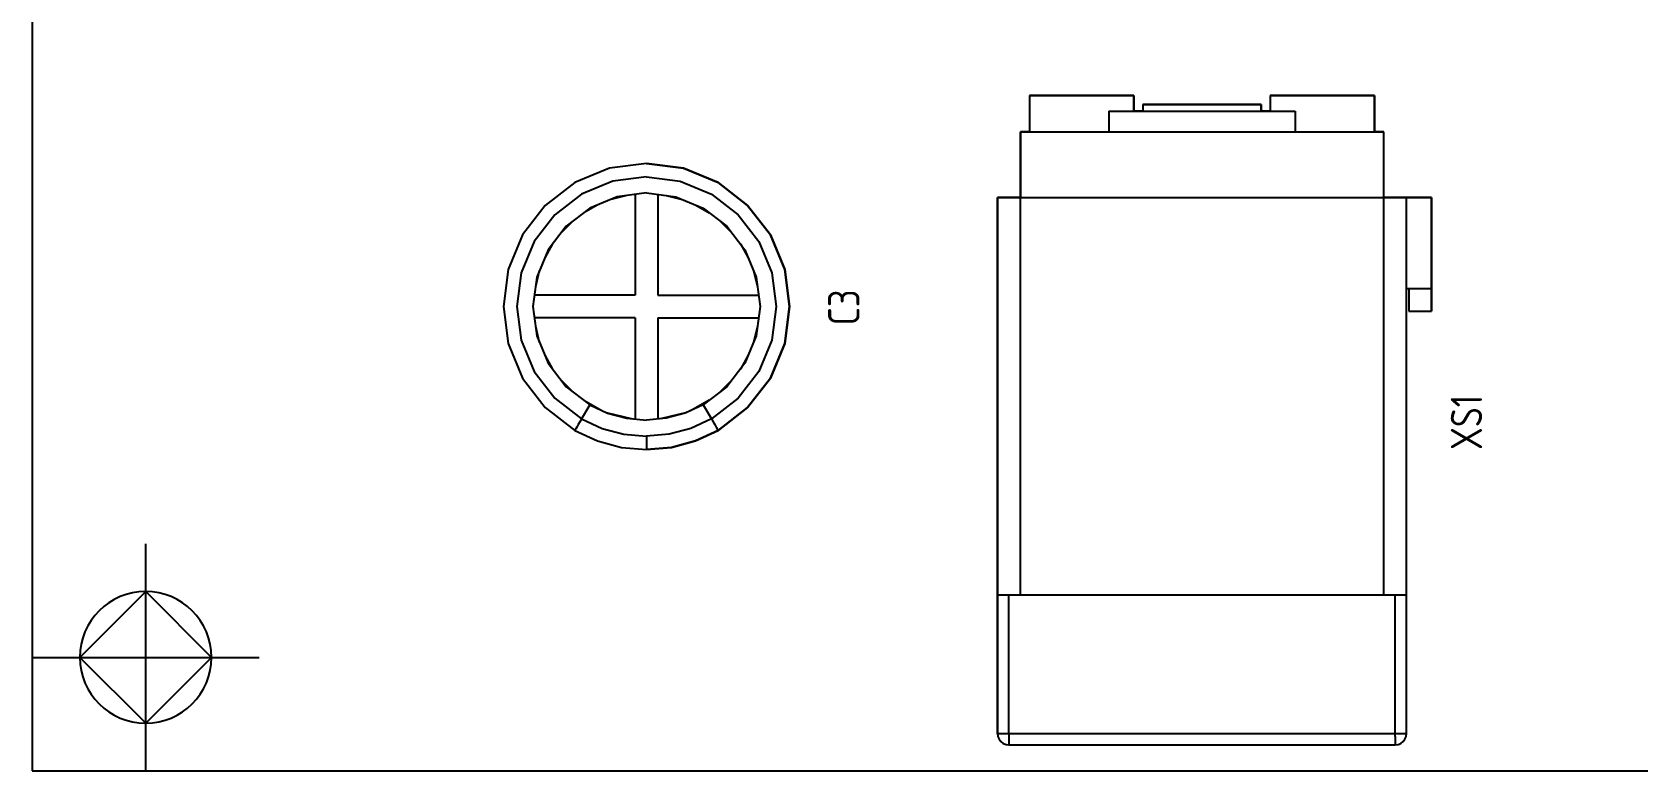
# Model space of a CAD drawing. Header units: inches. Extents: x 0 to 841, y -594 to 0.
# Drawn here: x 320.6 to 391.3, y -404.9 to -372.3 of the extents above; entities that cross this region are included whole.
import ezdxf

# ---------------------------------------------------------------- set-up
doc = ezdxf.new("R2010")
doc.units = ezdxf.units.IN
doc.header["$MEASUREMENT"] = 0
doc.styles.add('GOST type A0', font='', dxfattribs={"height": 2.116667})
doc.styles.get('GOST type A0').set_extended_font_data('GOST type A')

msp = doc.modelspace()

# ---------------------------------------------------------------- linework, layer by layer
at = {"color": 18, "true_color": 0x000000}
for p, q in [((320.646, -164.854), (320.646, -404.854)), ((369.156, -375.108), (364.556, -375.108)), ((364.556, -375.108), (364.556, -376.708)), ((364.556, -375.108), (369.156, -375.108)), ((364.556, -375.108), (364.556, -376.708)), ((369.156, -375.808), (369.156, -375.108)), ((369.156, -375.108), (369.156, -375.808)), ((379.756, -375.108), (375.156, -375.108)), ((375.156, -375.108), (375.156, -375.808)), ((375.156, -375.108), (379.756, -375.108)), ((375.156, -375.108), (375.156, -375.808)), ((379.756, -376.708), (379.756, -375.108)), ((379.756, -375.108), (379.756, -376.708)), ((368.056, -375.808), (368.056, -376.708)), ((368.056, -375.808), (368.196, -375.808)), ((368.196, -375.808), (368.606, -375.808)), ((368.606, -375.808), (369.256, -375.808)), ((369.556, -375.808), (369.156, -375.808)), ((369.256, -375.808), (370.106, -375.808)), ((374.756, -375.508), (369.556, -375.508)), ((369.556, -375.508), (369.556, -375.808)), ((369.556, -375.508), (369.556, -375.808)), ((369.556, -375.508), (369.644, -375.508)), ((369.644, -375.508), (369.904, -375.508)), ((369.904, -375.508), (370.318, -375.508)), ((370.106, -375.808), (371.094, -375.808)), ((370.318, -375.508), (370.856, -375.508)), ((370.856, -375.508), (371.482, -375.508)), ((371.094, -375.808), (372.156, -375.808)), ((371.482, -375.508), (372.156, -375.508)), ((372.156, -375.508), (372.828, -375.508)), ((372.156, -375.808), (373.218, -375.808)), ((372.828, -375.508), (373.456, -375.508)), ((373.218, -375.808), (374.206, -375.808)), ((373.456, -375.508), (373.994, -375.508)), ((373.994, -375.508), (374.408, -375.508)), ((374.206, -375.808), (375.056, -375.808)), ((374.408, -375.508), (374.668, -375.508)), ((374.668, -375.508), (374.756, -375.508)), ((374.756, -375.808), (374.756, -375.508)), ((374.756, -375.508), (374.756, -375.808)), ((375.156, -375.808), (374.756, -375.808)), ((375.056, -375.808), (375.706, -375.808)), ((375.706, -375.808), (376.116, -375.808)), ((376.116, -375.808), (376.256, -375.808)), ((376.256, -375.808), (376.256, -376.708)), ((364.556, -376.708), (364.156, -376.708)), ((364.156, -376.708), (364.156, -379.608)), ((364.156, -379.608), (364.156, -376.708)), ((364.156, -376.708), (364.224, -376.708)), ((364.224, -376.708), (364.428, -376.708)), ((364.428, -376.708), (364.764, -376.708)), ((364.764, -376.708), (365.228, -376.708)), ((364.764, -376.708), (368.056, -376.708)), ((365.228, -376.708), (365.81, -376.708)), ((365.81, -376.708), (366.5, -376.708)), ((366.5, -376.708), (367.286, -376.708)), ((367.286, -376.708), (368.156, -376.708)), ((368.156, -376.708), (369.094, -376.708)), ((369.094, -376.708), (370.086, -376.708)), ((370.086, -376.708), (371.112, -376.708)), ((371.112, -376.708), (372.156, -376.708)), ((372.156, -376.708), (373.2, -376.708)), ((373.2, -376.708), (374.226, -376.708)), ((374.226, -376.708), (375.218, -376.708)), ((375.218, -376.708), (376.156, -376.708)), ((376.156, -376.708), (377.026, -376.708)), ((376.256, -376.708), (379.546, -376.708)), ((377.026, -376.708), (377.812, -376.708)), ((377.812, -376.708), (378.502, -376.708)), ((378.502, -376.708), (379.084, -376.708)), ((379.084, -376.708), (379.546, -376.708)), ((379.546, -376.708), (379.884, -376.708)), ((380.156, -376.708), (379.756, -376.708)), ((379.884, -376.708), (380.088, -376.708)), ((380.088, -376.708), (380.156, -376.708)), ((380.156, -379.608), (380.156, -376.708)), ((380.156, -379.608), (380.156, -376.708)), ((347.696, -378.104), (346.066, -378.318)), ((347.696, -378.104), (346.066, -378.318)), ((349.326, -378.318), (347.696, -378.104)), ((347.696, -378.104), (349.326, -378.318)), ((344.546, -378.948), (343.242, -379.95)), ((344.546, -378.948), (343.242, -379.95)), ((346.066, -378.318), (344.546, -378.948)), ((346.066, -378.318), (344.546, -378.948)), ((346.218, -378.886), (344.84, -379.456)), ((347.696, -378.69), (346.218, -378.886)), ((347.696, -378.69), (349.174, -378.886)), ((349.174, -378.886), (350.552, -379.456)), ((350.846, -378.948), (349.326, -378.318)), ((349.326, -378.318), (350.846, -378.948)), ((352.15, -379.95), (350.846, -378.948)), ((350.846, -378.948), (352.15, -379.95)), ((344.84, -379.456), (343.656, -380.364)), ((346.402, -379.574), (345.196, -380.074)), ((346.826, -379.518), (346.132, -379.686)), ((347.696, -379.404), (346.402, -379.574)), ((347.196, -379.47), (347.196, -383.904)), ((347.696, -379.404), (348.99, -379.574)), ((348.196, -379.47), (348.196, -383.904)), ((348.566, -379.518), (349.26, -379.686)), ((348.99, -379.574), (350.196, -380.074)), ((350.552, -379.456), (351.736, -380.364)), ((363.156, -379.608), (363.156, -397.108)), ((364.156, -379.608), (363.156, -379.608)), ((363.156, -397.108), (363.156, -379.608)), ((363.156, -379.608), (364.156, -379.608)), ((364.156, -379.608), (364.224, -379.608)), ((364.156, -397.108), (364.156, -379.608)), ((364.156, -379.608), (364.224, -379.608)), ((364.224, -379.608), (364.428, -379.608)), ((364.224, -379.608), (364.428, -379.608)), ((364.428, -379.608), (364.764, -379.608)), ((364.428, -379.608), (364.764, -379.608)), ((364.764, -379.608), (365.228, -379.608)), ((364.764, -379.608), (365.228, -379.608)), ((365.228, -379.608), (365.81, -379.608)), ((365.228, -379.608), (365.81, -379.608)), ((365.81, -379.608), (366.5, -379.608)), ((365.81, -379.608), (366.5, -379.608)), ((366.5, -379.608), (367.286, -379.608)), ((366.5, -379.608), (367.286, -379.608)), ((367.286, -379.608), (368.156, -379.608)), ((367.286, -379.608), (368.156, -379.608)), ((368.156, -379.608), (369.094, -379.608)), ((368.156, -379.608), (369.094, -379.608)), ((369.094, -379.608), (370.086, -379.608)), ((369.094, -379.608), (370.086, -379.608)), ((370.086, -379.608), (374.226, -379.608)), ((370.086, -379.608), (371.112, -379.608)), ((370.086, -379.608), (371.112, -379.608)), ((371.112, -379.608), (372.156, -379.608)), ((371.112, -379.608), (372.156, -379.608)), ((372.156, -379.608), (373.2, -379.608)), ((372.156, -379.608), (373.2, -379.608)), ((373.2, -379.608), (374.226, -379.608)), ((373.2, -379.608), (374.226, -379.608)), ((374.226, -379.608), (375.218, -379.608)), ((374.226, -379.608), (375.218, -379.608)), ((375.218, -379.608), (376.156, -379.608)), ((375.218, -379.608), (376.156, -379.608)), ((376.156, -379.608), (377.026, -379.608)), ((376.156, -379.608), (377.026, -379.608)), ((377.026, -379.608), (377.812, -379.608)), ((377.026, -379.608), (377.812, -379.608)), ((377.812, -379.608), (378.502, -379.608)), ((377.812, -379.608), (378.502, -379.608)), ((378.502, -379.608), (379.084, -379.608)), ((378.502, -379.608), (379.084, -379.608)), ((379.084, -379.608), (379.546, -379.608)), ((379.084, -379.608), (379.546, -379.608)), ((379.546, -379.608), (379.884, -379.608)), ((379.546, -379.608), (379.884, -379.608)), ((379.884, -379.608), (380.088, -379.608)), ((379.884, -379.608), (380.088, -379.608)), ((380.088, -379.608), (380.156, -379.608)), ((380.088, -379.608), (380.156, -379.608)), ((381.156, -379.608), (380.156, -379.608)), ((380.156, -397.108), (380.156, -379.608)), ((380.156, -379.608), (381.156, -379.608)), ((382.256, -379.608), (381.156, -379.608)), ((381.156, -397.108), (381.156, -379.608)), ((381.156, -379.608), (381.44, -379.608)), ((381.44, -379.608), (381.706, -379.608)), ((381.706, -379.608), (381.934, -379.608)), ((381.934, -379.608), (382.108, -379.608)), ((382.108, -379.608), (382.218, -379.608)), ((382.218, -379.608), (382.256, -379.608)), ((382.256, -383.608), (382.256, -379.608)), ((382.256, -379.608), (382.256, -383.608)), ((343.242, -379.95), (342.24, -381.254)), ((343.242, -379.95), (342.24, -381.254)), ((343.656, -380.364), (342.748, -381.548)), ((345.196, -380.074), (344.16, -380.868)), ((345.56, -379.924), (344.938, -380.272)), ((349.834, -379.924), (350.454, -380.272)), ((350.196, -380.074), (351.232, -380.868)), ((351.736, -380.364), (352.644, -381.548)), ((353.152, -381.254), (352.15, -379.95)), ((352.15, -379.95), (353.152, -381.254)), ((344.16, -380.868), (343.366, -381.904)), ((344.446, -380.65), (343.942, -381.154)), ((350.946, -380.65), (351.45, -381.154)), ((351.232, -380.868), (352.026, -381.904)), ((342.24, -381.254), (341.61, -382.774)), ((342.24, -381.254), (341.61, -382.774)), ((342.748, -381.548), (342.178, -382.926)), ((343.564, -381.646), (343.216, -382.268)), ((351.828, -381.646), (352.176, -382.268)), ((352.644, -381.548), (353.214, -382.926)), ((353.782, -382.774), (353.152, -381.254)), ((353.152, -381.254), (353.782, -382.774)), ((343.366, -381.904), (342.866, -383.11)), ((352.026, -381.904), (352.526, -383.11)), ((341.61, -382.774), (341.396, -384.404)), ((341.61, -382.774), (341.396, -384.404)), ((342.178, -382.926), (341.982, -384.404)), ((342.866, -383.11), (342.696, -384.404)), ((342.978, -382.84), (342.81, -383.534)), ((352.414, -382.84), (352.582, -383.534)), ((352.526, -383.11), (352.696, -384.404)), ((353.214, -382.926), (353.41, -384.404)), ((353.996, -384.404), (353.782, -382.774)), ((353.782, -382.774), (353.996, -384.404)), ((381.156, -397.108), (381.156, -383.608)), ((381.156, -383.608), (381.256, -383.608)), ((381.156, -383.608), (381.44, -383.608)), ((381.256, -383.608), (381.256, -384.608)), ((381.256, -383.608), (381.256, -384.608)), ((381.44, -383.608), (381.706, -383.608)), ((381.44, -383.608), (382.218, -383.608)), ((381.706, -383.608), (381.934, -383.608)), ((381.934, -383.608), (382.108, -383.608)), ((382.108, -383.608), (382.218, -383.608)), ((382.218, -383.608), (382.256, -383.608)), ((382.256, -384.608), (382.256, -383.608)), ((382.256, -383.608), (382.256, -384.608)), ((341.396, -384.404), (341.61, -386.034)), ((341.396, -384.404), (341.61, -386.034)), ((341.982, -384.404), (342.178, -385.882)), ((342.696, -384.404), (342.866, -385.698)), ((342.698, -384.384), (342.698, -384.426)), ((347.196, -383.904), (342.762, -383.904)), ((348.196, -383.904), (352.63, -383.904)), ((352.696, -384.404), (352.526, -385.698)), ((352.694, -384.384), (352.694, -384.426)), ((353.41, -384.404), (353.214, -385.882)), ((353.782, -386.034), (353.996, -384.404)), ((353.996, -384.404), (353.782, -386.034)), ((347.196, -384.904), (342.762, -384.904)), ((342.81, -385.274), (342.978, -385.968)), ((347.196, -384.904), (347.196, -389.36)), ((348.196, -384.904), (352.63, -384.904)), ((348.196, -384.904), (348.196, -389.36)), ((352.582, -385.274), (352.414, -385.968)), ((381.256, -384.608), (382.256, -384.608)), ((381.256, -384.608), (382.256, -384.608)), ((342.178, -385.882), (342.748, -387.26)), ((342.866, -385.698), (343.366, -386.904)), ((352.526, -385.698), (352.026, -386.904)), ((353.214, -385.882), (352.644, -387.26)), ((341.61, -386.034), (342.24, -387.554)), ((341.61, -386.034), (342.24, -387.554)), ((343.216, -386.542), (343.564, -387.162)), ((352.176, -386.542), (351.828, -387.162)), ((353.152, -387.554), (353.782, -386.034)), ((353.782, -386.034), (353.152, -387.554)), ((342.748, -387.26), (343.656, -388.444)), ((343.366, -386.904), (344.16, -387.94)), ((352.026, -386.904), (351.232, -387.94)), ((352.644, -387.26), (351.736, -388.444)), ((342.24, -387.554), (343.242, -388.858)), ((342.24, -387.554), (343.242, -388.858)), ((343.942, -387.654), (344.446, -388.158)), ((344.16, -387.94), (345.196, -388.734)), ((351.232, -387.94), (350.196, -388.734)), ((351.45, -387.654), (350.946, -388.158)), ((352.15, -388.858), (353.152, -387.554)), ((353.152, -387.554), (352.15, -388.858)), ((343.656, -388.444), (344.84, -389.352)), ((345.196, -388.734), (344.84, -389.352)), ((345.196, -388.734), (344.84, -389.352)), ((344.938, -388.536), (345.758, -388.996)), ((345.22, -388.694), (345.196, -388.734)), ((345.22, -388.694), (345.196, -388.734)), ((345.196, -388.734), (345.986, -389.102)), ((350.196, -388.734), (349.406, -389.102)), ((350.454, -388.536), (349.634, -388.996)), ((350.172, -388.694), (350.196, -388.734)), ((350.172, -388.694), (350.196, -388.734)), ((350.196, -388.734), (350.552, -389.352)), ((350.196, -388.734), (350.552, -389.352)), ((351.736, -388.444), (350.552, -389.352)), ((343.242, -388.858), (344.546, -389.86)), ((343.242, -388.858), (344.546, -389.86)), ((344.764, -389.484), (344.692, -389.606)), ((344.764, -389.484), (344.692, -389.606)), ((344.84, -389.352), (344.764, -389.484)), ((344.84, -389.352), (344.764, -389.484)), ((344.84, -389.352), (345.742, -389.772)), ((345.914, -389.07), (347.076, -389.35)), ((345.986, -389.102), (346.828, -389.328)), ((346.828, -389.328), (347.696, -389.404)), ((348.564, -389.328), (347.696, -389.404)), ((349.478, -389.07), (348.318, -389.35)), ((349.406, -389.102), (348.564, -389.328)), ((350.552, -389.352), (349.65, -389.772)), ((350.552, -389.352), (350.628, -389.484)), ((350.552, -389.352), (350.628, -389.484)), ((350.628, -389.484), (350.7, -389.606)), ((350.628, -389.484), (350.7, -389.606)), ((350.846, -389.86), (352.15, -388.858)), ((352.15, -388.858), (350.846, -389.86)), ((344.556, -389.842), (344.546, -389.86)), ((344.556, -389.842), (344.546, -389.86)), ((344.546, -389.86), (345.542, -390.324)), ((344.546, -389.86), (345.542, -390.324)), ((344.586, -389.792), (344.556, -389.842)), ((344.586, -389.792), (344.556, -389.842)), ((344.632, -389.712), (344.586, -389.792)), ((344.632, -389.712), (344.586, -389.792)), ((344.692, -389.606), (344.632, -389.712)), ((344.692, -389.606), (344.632, -389.712)), ((344.692, -389.606), (344.632, -389.712)), ((344.692, -389.606), (344.632, -389.712)), ((345.742, -389.772), (346.704, -390.03)), ((346.704, -390.03), (347.696, -390.118)), ((348.688, -390.03), (347.696, -390.118)), ((347.696, -390.118), (347.696, -390.27)), ((349.65, -389.772), (348.688, -390.03)), ((349.85, -390.324), (350.846, -389.86)), ((350.846, -389.86), (349.85, -390.324)), ((350.7, -389.606), (350.76, -389.712)), ((350.7, -389.606), (350.76, -389.712)), ((350.7, -389.606), (350.76, -389.712)), ((350.7, -389.606), (350.76, -389.712)), ((350.76, -389.712), (350.806, -389.792)), ((350.76, -389.712), (350.806, -389.792)), ((350.806, -389.792), (350.836, -389.842)), ((350.806, -389.792), (350.836, -389.842)), ((350.836, -389.842), (350.846, -389.86)), ((350.836, -389.842), (350.846, -389.86)), ((345.542, -390.324), (346.602, -390.608)), ((345.542, -390.324), (346.602, -390.608)), ((346.602, -390.608), (347.696, -390.704)), ((346.602, -390.608), (347.696, -390.704)), ((347.696, -390.27), (347.696, -390.41)), ((347.696, -390.41), (347.696, -390.532)), ((347.696, -390.41), (347.696, -390.532)), ((347.696, -390.532), (347.696, -390.626)), ((347.696, -390.704), (348.79, -390.608)), ((348.79, -390.608), (347.696, -390.704)), ((347.696, -390.626), (347.696, -390.684)), ((347.696, -390.684), (347.696, -390.704)), ((348.79, -390.608), (349.85, -390.324)), ((349.85, -390.324), (348.79, -390.608)), ((325.646, -396.954), (322.746, -399.854)), ((328.546, -399.854), (325.646, -396.954)), ((363.156, -397.108), (363.156, -403.208)), ((363.156, -397.108), (363.172, -397.108)), ((363.156, -403.208), (363.156, -397.108)), ((363.172, -397.108), (363.222, -397.108)), ((363.172, -397.108), (363.656, -397.108)), ((363.222, -397.108), (363.302, -397.108)), ((363.302, -397.108), (363.406, -397.108)), ((363.406, -397.108), (363.526, -397.108)), ((363.526, -397.108), (363.656, -397.108)), ((363.656, -397.108), (380.656, -397.108)), ((363.656, -403.208), (363.656, -397.108)), ((380.656, -397.108), (380.786, -397.108)), ((380.656, -397.108), (381.138, -397.108)), ((380.656, -403.208), (380.656, -397.108)), ((380.786, -397.108), (380.906, -397.108)), ((380.906, -397.108), (381.01, -397.108)), ((381.01, -397.108), (381.088, -397.108)), ((381.088, -397.108), (381.138, -397.108)), ((381.138, -397.108), (381.156, -397.108)), ((381.156, -403.208), (381.156, -397.108)), ((381.156, -403.208), (381.156, -397.108)), ((322.746, -399.854), (325.646, -402.754)), ((325.646, -402.754), (328.546, -399.854)), ((363.156, -403.208), (363.172, -403.338)), ((363.156, -403.208), (363.172, -403.338)), ((363.156, -403.208), (363.172, -403.208)), ((363.172, -403.208), (363.222, -403.208)), ((363.172, -403.338), (363.222, -403.458)), ((363.172, -403.338), (363.222, -403.458)), ((363.222, -403.208), (363.302, -403.208)), ((363.222, -403.458), (363.302, -403.562)), ((363.222, -403.458), (363.302, -403.562)), ((363.302, -403.208), (363.406, -403.208)), ((363.302, -403.562), (363.406, -403.642)), ((363.302, -403.562), (363.406, -403.642)), ((363.406, -403.208), (363.526, -403.208)), ((363.406, -403.642), (363.526, -403.692)), ((363.406, -403.642), (363.526, -403.692)), ((363.526, -403.208), (363.656, -403.208)), ((363.526, -403.692), (363.656, -403.708)), ((363.526, -403.692), (363.656, -403.708)), ((363.656, -403.208), (363.656, -403.338)), ((363.656, -403.208), (380.656, -403.208)), ((363.656, -403.338), (363.656, -403.458)), ((363.656, -403.458), (363.656, -403.562)), ((363.656, -403.562), (363.656, -403.642)), ((363.656, -403.642), (363.656, -403.692)), ((363.656, -403.708), (363.656, -403.692)), ((380.656, -403.208), (380.786, -403.208)), ((380.656, -403.338), (380.656, -403.208)), ((380.656, -403.338), (380.656, -403.458)), ((380.656, -403.458), (380.656, -403.562)), ((380.656, -403.562), (380.656, -403.642)), ((380.656, -403.642), (380.656, -403.692)), ((380.656, -403.708), (380.786, -403.692)), ((380.656, -403.708), (380.786, -403.692)), ((380.656, -403.692), (380.656, -403.708)), ((380.786, -403.208), (380.906, -403.208)), ((380.786, -403.692), (380.906, -403.642)), ((380.786, -403.692), (380.906, -403.642)), ((380.906, -403.208), (381.01, -403.208)), ((380.906, -403.642), (381.01, -403.562)), ((380.906, -403.642), (381.01, -403.562)), ((381.01, -403.208), (381.088, -403.208)), ((381.01, -403.562), (381.088, -403.458)), ((381.01, -403.562), (381.088, -403.458)), ((381.088, -403.208), (381.138, -403.208)), ((381.088, -403.458), (381.138, -403.338)), ((381.088, -403.458), (381.138, -403.338)), ((381.138, -403.338), (381.156, -403.208)), ((381.138, -403.338), (381.156, -403.208)), ((381.138, -403.208), (381.156, -403.208)), ((363.656, -403.708), (380.656, -403.708)), ((363.656, -403.708), (380.656, -403.708)), ((320.646, -404.854), (480.646, -404.854))]:
    msp.add_line(p, q, dxfattribs=at)
at = {"color": 7, "true_color": 0xffffff}
for p, q in [((369.156, -375.108), (364.556, -375.108)), ((364.556, -375.108), (364.556, -376.708)), ((364.556, -375.108), (369.156, -375.108)), ((364.556, -375.108), (364.556, -376.708)), ((369.156, -375.808), (369.156, -375.108)), ((369.156, -375.108), (369.156, -375.808)), ((379.756, -375.108), (375.156, -375.108)), ((375.156, -375.108), (375.156, -375.808)), ((375.156, -375.108), (379.756, -375.108)), ((375.156, -375.108), (375.156, -375.808)), ((379.756, -376.708), (379.756, -375.108)), ((379.756, -375.108), (379.756, -376.708)), ((368.056, -375.808), (368.056, -376.708)), ((368.056, -375.808), (368.196, -375.808)), ((368.196, -375.808), (368.606, -375.808)), ((368.606, -375.808), (369.256, -375.808)), ((369.556, -375.808), (369.156, -375.808)), ((369.256, -375.808), (370.106, -375.808)), ((374.756, -375.508), (369.556, -375.508)), ((369.556, -375.508), (369.556, -375.808)), ((369.556, -375.508), (369.556, -375.808)), ((369.556, -375.508), (369.644, -375.508)), ((369.644, -375.508), (369.904, -375.508)), ((369.904, -375.508), (370.318, -375.508)), ((370.106, -375.808), (371.094, -375.808)), ((370.318, -375.508), (370.856, -375.508)), ((370.856, -375.508), (371.482, -375.508)), ((371.094, -375.808), (372.156, -375.808)), ((371.482, -375.508), (372.156, -375.508)), ((372.156, -375.508), (372.828, -375.508)), ((372.156, -375.808), (373.218, -375.808)), ((372.828, -375.508), (373.456, -375.508)), ((373.218, -375.808), (374.206, -375.808)), ((373.456, -375.508), (373.994, -375.508)), ((373.994, -375.508), (374.408, -375.508)), ((374.206, -375.808), (375.056, -375.808)), ((374.408, -375.508), (374.668, -375.508)), ((374.668, -375.508), (374.756, -375.508)), ((374.756, -375.808), (374.756, -375.508)), ((374.756, -375.508), (374.756, -375.808)), ((375.156, -375.808), (374.756, -375.808)), ((375.056, -375.808), (375.706, -375.808)), ((375.706, -375.808), (376.116, -375.808)), ((376.116, -375.808), (376.256, -375.808)), ((376.256, -375.808), (376.256, -376.708)), ((364.556, -376.708), (364.156, -376.708)), ((364.156, -376.708), (364.156, -379.608)), ((364.156, -379.608), (364.156, -376.708)), ((364.156, -376.708), (364.224, -376.708)), ((364.224, -376.708), (364.428, -376.708)), ((364.428, -376.708), (364.764, -376.708)), ((364.764, -376.708), (365.228, -376.708)), ((364.764, -376.708), (368.056, -376.708)), ((365.228, -376.708), (365.81, -376.708)), ((365.81, -376.708), (366.5, -376.708)), ((366.5, -376.708), (367.286, -376.708)), ((367.286, -376.708), (368.156, -376.708)), ((368.156, -376.708), (369.094, -376.708)), ((369.094, -376.708), (370.086, -376.708)), ((370.086, -376.708), (371.112, -376.708)), ((371.112, -376.708), (372.156, -376.708)), ((372.156, -376.708), (373.2, -376.708)), ((373.2, -376.708), (374.226, -376.708)), ((374.226, -376.708), (375.218, -376.708)), ((375.218, -376.708), (376.156, -376.708)), ((376.156, -376.708), (377.026, -376.708)), ((376.256, -376.708), (379.546, -376.708)), ((377.026, -376.708), (377.812, -376.708)), ((377.812, -376.708), (378.502, -376.708)), ((378.502, -376.708), (379.084, -376.708)), ((379.084, -376.708), (379.546, -376.708)), ((379.546, -376.708), (379.884, -376.708)), ((380.156, -376.708), (379.756, -376.708)), ((379.884, -376.708), (380.088, -376.708)), ((380.088, -376.708), (380.156, -376.708)), ((380.156, -379.608), (380.156, -376.708)), ((380.156, -379.608), (380.156, -376.708)), ((347.696, -378.104), (346.066, -378.318)), ((347.696, -378.104), (346.066, -378.318)), ((349.326, -378.318), (347.696, -378.104)), ((347.696, -378.104), (349.326, -378.318)), ((344.546, -378.948), (343.242, -379.95)), ((344.546, -378.948), (343.242, -379.95)), ((346.066, -378.318), (344.546, -378.948)), ((346.066, -378.318), (344.546, -378.948)), ((346.218, -378.886), (344.84, -379.456)), ((347.696, -378.69), (346.218, -378.886)), ((347.696, -378.69), (349.174, -378.886)), ((349.174, -378.886), (350.552, -379.456)), ((350.846, -378.948), (349.326, -378.318)), ((349.326, -378.318), (350.846, -378.948)), ((352.15, -379.95), (350.846, -378.948)), ((350.846, -378.948), (352.15, -379.95)), ((344.84, -379.456), (343.656, -380.364)), ((346.402, -379.574), (345.196, -380.074)), ((346.826, -379.518), (346.132, -379.686)), ((347.696, -379.404), (346.402, -379.574)), ((347.196, -379.47), (347.196, -383.904)), ((347.696, -379.404), (348.99, -379.574)), ((348.196, -379.47), (348.196, -383.904)), ((348.566, -379.518), (349.26, -379.686)), ((348.99, -379.574), (350.196, -380.074)), ((350.552, -379.456), (351.736, -380.364)), ((363.156, -379.608), (363.156, -397.108)), ((364.156, -379.608), (363.156, -379.608)), ((363.156, -397.108), (363.156, -379.608)), ((363.156, -379.608), (364.156, -379.608)), ((364.156, -379.608), (364.224, -379.608)), ((364.156, -397.108), (364.156, -379.608)), ((364.156, -379.608), (364.224, -379.608)), ((364.224, -379.608), (364.428, -379.608)), ((364.224, -379.608), (364.428, -379.608)), ((364.428, -379.608), (364.764, -379.608)), ((364.428, -379.608), (364.764, -379.608)), ((364.764, -379.608), (365.228, -379.608)), ((364.764, -379.608), (365.228, -379.608)), ((365.228, -379.608), (365.81, -379.608)), ((365.228, -379.608), (365.81, -379.608)), ((365.81, -379.608), (366.5, -379.608)), ((365.81, -379.608), (366.5, -379.608)), ((366.5, -379.608), (367.286, -379.608)), ((366.5, -379.608), (367.286, -379.608)), ((367.286, -379.608), (368.156, -379.608)), ((367.286, -379.608), (368.156, -379.608)), ((368.156, -379.608), (369.094, -379.608)), ((368.156, -379.608), (369.094, -379.608)), ((369.094, -379.608), (370.086, -379.608)), ((369.094, -379.608), (370.086, -379.608)), ((370.086, -379.608), (374.226, -379.608)), ((370.086, -379.608), (371.112, -379.608)), ((370.086, -379.608), (371.112, -379.608)), ((371.112, -379.608), (372.156, -379.608)), ((371.112, -379.608), (372.156, -379.608)), ((372.156, -379.608), (373.2, -379.608)), ((372.156, -379.608), (373.2, -379.608)), ((373.2, -379.608), (374.226, -379.608)), ((373.2, -379.608), (374.226, -379.608)), ((374.226, -379.608), (375.218, -379.608)), ((374.226, -379.608), (375.218, -379.608)), ((375.218, -379.608), (376.156, -379.608)), ((375.218, -379.608), (376.156, -379.608)), ((376.156, -379.608), (377.026, -379.608)), ((376.156, -379.608), (377.026, -379.608)), ((377.026, -379.608), (377.812, -379.608)), ((377.026, -379.608), (377.812, -379.608)), ((377.812, -379.608), (378.502, -379.608)), ((377.812, -379.608), (378.502, -379.608)), ((378.502, -379.608), (379.084, -379.608)), ((378.502, -379.608), (379.084, -379.608)), ((379.084, -379.608), (379.546, -379.608)), ((379.084, -379.608), (379.546, -379.608)), ((379.546, -379.608), (379.884, -379.608)), ((379.546, -379.608), (379.884, -379.608)), ((379.884, -379.608), (380.088, -379.608)), ((379.884, -379.608), (380.088, -379.608)), ((380.088, -379.608), (380.156, -379.608)), ((380.088, -379.608), (380.156, -379.608)), ((381.156, -379.608), (380.156, -379.608)), ((380.156, -397.108), (380.156, -379.608)), ((380.156, -379.608), (381.156, -379.608)), ((382.256, -379.608), (381.156, -379.608)), ((381.156, -397.108), (381.156, -379.608)), ((381.156, -379.608), (381.44, -379.608)), ((381.44, -379.608), (381.706, -379.608)), ((381.706, -379.608), (381.934, -379.608)), ((381.934, -379.608), (382.108, -379.608)), ((382.108, -379.608), (382.218, -379.608)), ((382.218, -379.608), (382.256, -379.608)), ((382.256, -383.608), (382.256, -379.608)), ((382.256, -379.608), (382.256, -383.608)), ((343.242, -379.95), (342.24, -381.254)), ((343.242, -379.95), (342.24, -381.254)), ((343.656, -380.364), (342.748, -381.548)), ((345.196, -380.074), (344.16, -380.868)), ((345.56, -379.924), (344.938, -380.272)), ((349.834, -379.924), (350.454, -380.272)), ((350.196, -380.074), (351.232, -380.868)), ((351.736, -380.364), (352.644, -381.548)), ((353.152, -381.254), (352.15, -379.95)), ((352.15, -379.95), (353.152, -381.254)), ((344.16, -380.868), (343.366, -381.904)), ((344.446, -380.65), (343.942, -381.154)), ((350.946, -380.65), (351.45, -381.154)), ((351.232, -380.868), (352.026, -381.904)), ((342.24, -381.254), (341.61, -382.774)), ((342.24, -381.254), (341.61, -382.774)), ((342.748, -381.548), (342.178, -382.926)), ((343.564, -381.646), (343.216, -382.268)), ((351.828, -381.646), (352.176, -382.268)), ((352.644, -381.548), (353.214, -382.926)), ((353.782, -382.774), (353.152, -381.254)), ((353.152, -381.254), (353.782, -382.774)), ((343.366, -381.904), (342.866, -383.11)), ((352.026, -381.904), (352.526, -383.11)), ((341.61, -382.774), (341.396, -384.404)), ((341.61, -382.774), (341.396, -384.404)), ((342.178, -382.926), (341.982, -384.404)), ((342.866, -383.11), (342.696, -384.404)), ((342.978, -382.84), (342.81, -383.534)), ((352.414, -382.84), (352.582, -383.534)), ((352.526, -383.11), (352.696, -384.404)), ((353.214, -382.926), (353.41, -384.404)), ((353.996, -384.404), (353.782, -382.774)), ((353.782, -382.774), (353.996, -384.404)), ((381.156, -397.108), (381.156, -383.608)), ((381.156, -383.608), (381.256, -383.608)), ((381.156, -383.608), (381.44, -383.608)), ((381.256, -383.608), (381.256, -384.608)), ((381.256, -383.608), (381.256, -384.608)), ((381.44, -383.608), (381.706, -383.608)), ((381.44, -383.608), (382.218, -383.608)), ((381.706, -383.608), (381.934, -383.608)), ((381.934, -383.608), (382.108, -383.608)), ((382.108, -383.608), (382.218, -383.608)), ((382.218, -383.608), (382.256, -383.608)), ((382.256, -384.608), (382.256, -383.608)), ((382.256, -383.608), (382.256, -384.608)), ((341.396, -384.404), (341.61, -386.034)), ((341.396, -384.404), (341.61, -386.034)), ((341.982, -384.404), (342.178, -385.882)), ((342.696, -384.404), (342.866, -385.698)), ((342.698, -384.384), (342.698, -384.426)), ((347.196, -383.904), (342.762, -383.904)), ((348.196, -383.904), (352.63, -383.904)), ((352.696, -384.404), (352.526, -385.698)), ((352.694, -384.384), (352.694, -384.426)), ((353.41, -384.404), (353.214, -385.882)), ((353.782, -386.034), (353.996, -384.404)), ((353.996, -384.404), (353.782, -386.034)), ((347.196, -384.904), (342.762, -384.904)), ((342.81, -385.274), (342.978, -385.968)), ((347.196, -384.904), (347.196, -389.36)), ((348.196, -384.904), (352.63, -384.904)), ((348.196, -384.904), (348.196, -389.36)), ((352.582, -385.274), (352.414, -385.968)), ((381.256, -384.608), (382.256, -384.608)), ((381.256, -384.608), (382.256, -384.608)), ((342.178, -385.882), (342.748, -387.26)), ((342.866, -385.698), (343.366, -386.904)), ((352.526, -385.698), (352.026, -386.904)), ((353.214, -385.882), (352.644, -387.26)), ((341.61, -386.034), (342.24, -387.554)), ((341.61, -386.034), (342.24, -387.554)), ((343.216, -386.542), (343.564, -387.162)), ((352.176, -386.542), (351.828, -387.162)), ((353.152, -387.554), (353.782, -386.034)), ((353.782, -386.034), (353.152, -387.554)), ((342.748, -387.26), (343.656, -388.444)), ((343.366, -386.904), (344.16, -387.94)), ((352.026, -386.904), (351.232, -387.94)), ((352.644, -387.26), (351.736, -388.444)), ((342.24, -387.554), (343.242, -388.858)), ((342.24, -387.554), (343.242, -388.858)), ((343.942, -387.654), (344.446, -388.158)), ((344.16, -387.94), (345.196, -388.734)), ((351.232, -387.94), (350.196, -388.734)), ((351.45, -387.654), (350.946, -388.158)), ((352.15, -388.858), (353.152, -387.554)), ((353.152, -387.554), (352.15, -388.858)), ((343.656, -388.444), (344.84, -389.352)), ((345.196, -388.734), (344.84, -389.352)), ((345.196, -388.734), (344.84, -389.352)), ((344.938, -388.536), (345.758, -388.996)), ((345.22, -388.694), (345.196, -388.734)), ((345.22, -388.694), (345.196, -388.734)), ((345.196, -388.734), (345.986, -389.102)), ((350.196, -388.734), (349.406, -389.102)), ((350.454, -388.536), (349.634, -388.996)), ((350.172, -388.694), (350.196, -388.734)), ((350.172, -388.694), (350.196, -388.734)), ((350.196, -388.734), (350.552, -389.352)), ((350.196, -388.734), (350.552, -389.352)), ((351.736, -388.444), (350.552, -389.352)), ((343.242, -388.858), (344.546, -389.86)), ((343.242, -388.858), (344.546, -389.86)), ((344.764, -389.484), (344.692, -389.606)), ((344.764, -389.484), (344.692, -389.606)), ((344.84, -389.352), (344.764, -389.484)), ((344.84, -389.352), (344.764, -389.484)), ((344.84, -389.352), (345.742, -389.772)), ((345.914, -389.07), (347.076, -389.35)), ((345.986, -389.102), (346.828, -389.328)), ((346.828, -389.328), (347.696, -389.404)), ((348.564, -389.328), (347.696, -389.404)), ((349.478, -389.07), (348.318, -389.35)), ((349.406, -389.102), (348.564, -389.328)), ((350.552, -389.352), (349.65, -389.772)), ((350.552, -389.352), (350.628, -389.484)), ((350.552, -389.352), (350.628, -389.484)), ((350.628, -389.484), (350.7, -389.606)), ((350.628, -389.484), (350.7, -389.606)), ((350.846, -389.86), (352.15, -388.858)), ((352.15, -388.858), (350.846, -389.86)), ((344.556, -389.842), (344.546, -389.86)), ((344.556, -389.842), (344.546, -389.86)), ((344.546, -389.86), (345.542, -390.324)), ((344.546, -389.86), (345.542, -390.324)), ((344.586, -389.792), (344.556, -389.842)), ((344.586, -389.792), (344.556, -389.842)), ((344.632, -389.712), (344.586, -389.792)), ((344.632, -389.712), (344.586, -389.792)), ((344.692, -389.606), (344.632, -389.712)), ((344.692, -389.606), (344.632, -389.712)), ((344.692, -389.606), (344.632, -389.712)), ((344.692, -389.606), (344.632, -389.712)), ((345.742, -389.772), (346.704, -390.03)), ((346.704, -390.03), (347.696, -390.118)), ((348.688, -390.03), (347.696, -390.118)), ((347.696, -390.118), (347.696, -390.27)), ((349.65, -389.772), (348.688, -390.03)), ((349.85, -390.324), (350.846, -389.86)), ((350.846, -389.86), (349.85, -390.324)), ((350.7, -389.606), (350.76, -389.712)), ((350.7, -389.606), (350.76, -389.712)), ((350.7, -389.606), (350.76, -389.712)), ((350.7, -389.606), (350.76, -389.712)), ((350.76, -389.712), (350.806, -389.792)), ((350.76, -389.712), (350.806, -389.792)), ((350.806, -389.792), (350.836, -389.842)), ((350.806, -389.792), (350.836, -389.842)), ((350.836, -389.842), (350.846, -389.86)), ((350.836, -389.842), (350.846, -389.86)), ((345.542, -390.324), (346.602, -390.608)), ((345.542, -390.324), (346.602, -390.608)), ((346.602, -390.608), (347.696, -390.704)), ((346.602, -390.608), (347.696, -390.704)), ((347.696, -390.27), (347.696, -390.41)), ((347.696, -390.41), (347.696, -390.532)), ((347.696, -390.41), (347.696, -390.532)), ((347.696, -390.532), (347.696, -390.626)), ((347.696, -390.704), (348.79, -390.608)), ((348.79, -390.608), (347.696, -390.704)), ((347.696, -390.626), (347.696, -390.684)), ((347.696, -390.684), (347.696, -390.704)), ((348.79, -390.608), (349.85, -390.324)), ((349.85, -390.324), (348.79, -390.608)), ((325.646, -404.854), (325.646, -394.854)), ((363.156, -397.108), (363.156, -403.208)), ((363.156, -397.108), (363.172, -397.108)), ((363.156, -403.208), (363.156, -397.108)), ((363.172, -397.108), (363.222, -397.108)), ((363.172, -397.108), (363.656, -397.108)), ((363.222, -397.108), (363.302, -397.108)), ((363.302, -397.108), (363.406, -397.108)), ((363.406, -397.108), (363.526, -397.108)), ((363.526, -397.108), (363.656, -397.108)), ((363.656, -397.108), (380.656, -397.108)), ((363.656, -403.208), (363.656, -397.108)), ((380.656, -397.108), (380.786, -397.108)), ((380.656, -397.108), (381.138, -397.108)), ((380.656, -403.208), (380.656, -397.108)), ((380.786, -397.108), (380.906, -397.108)), ((380.906, -397.108), (381.01, -397.108)), ((381.01, -397.108), (381.088, -397.108)), ((381.088, -397.108), (381.138, -397.108)), ((381.138, -397.108), (381.156, -397.108)), ((381.156, -403.208), (381.156, -397.108)), ((381.156, -403.208), (381.156, -397.108)), ((320.646, -399.854), (330.646, -399.854)), ((363.156, -403.208), (363.172, -403.338)), ((363.156, -403.208), (363.172, -403.338)), ((363.156, -403.208), (363.172, -403.208)), ((363.172, -403.208), (363.222, -403.208)), ((363.172, -403.338), (363.222, -403.458)), ((363.172, -403.338), (363.222, -403.458)), ((363.222, -403.208), (363.302, -403.208)), ((363.222, -403.458), (363.302, -403.562)), ((363.222, -403.458), (363.302, -403.562)), ((363.302, -403.208), (363.406, -403.208)), ((363.302, -403.562), (363.406, -403.642)), ((363.302, -403.562), (363.406, -403.642)), ((363.406, -403.208), (363.526, -403.208)), ((363.406, -403.642), (363.526, -403.692)), ((363.406, -403.642), (363.526, -403.692)), ((363.526, -403.208), (363.656, -403.208)), ((363.526, -403.692), (363.656, -403.708)), ((363.526, -403.692), (363.656, -403.708)), ((363.656, -403.208), (363.656, -403.338)), ((363.656, -403.208), (380.656, -403.208)), ((363.656, -403.338), (363.656, -403.458)), ((363.656, -403.458), (363.656, -403.562)), ((363.656, -403.562), (363.656, -403.642)), ((363.656, -403.642), (363.656, -403.692)), ((363.656, -403.708), (363.656, -403.692)), ((380.656, -403.208), (380.786, -403.208)), ((380.656, -403.338), (380.656, -403.208)), ((380.656, -403.338), (380.656, -403.458)), ((380.656, -403.458), (380.656, -403.562)), ((380.656, -403.562), (380.656, -403.642)), ((380.656, -403.642), (380.656, -403.692)), ((380.656, -403.708), (380.786, -403.692)), ((380.656, -403.708), (380.786, -403.692)), ((380.656, -403.692), (380.656, -403.708)), ((380.786, -403.208), (380.906, -403.208)), ((380.786, -403.692), (380.906, -403.642)), ((380.786, -403.692), (380.906, -403.642)), ((380.906, -403.208), (381.01, -403.208)), ((380.906, -403.642), (381.01, -403.562)), ((380.906, -403.642), (381.01, -403.562)), ((381.01, -403.208), (381.088, -403.208)), ((381.01, -403.562), (381.088, -403.458)), ((381.01, -403.562), (381.088, -403.458)), ((381.088, -403.208), (381.138, -403.208)), ((381.088, -403.458), (381.138, -403.338)), ((381.088, -403.458), (381.138, -403.338)), ((381.138, -403.338), (381.156, -403.208)), ((381.138, -403.338), (381.156, -403.208)), ((381.138, -403.208), (381.156, -403.208)), ((363.656, -403.708), (380.656, -403.708)), ((363.656, -403.708), (380.656, -403.708))]:
    msp.add_line(p, q, dxfattribs=at)
at = {"color": 172, "true_color": 0x0000c0}
for p, q in [((325.646, -404.854), (325.646, -394.854)), ((320.646, -399.854), (330.646, -399.854))]:
    msp.add_line(p, q, dxfattribs=at)
at = {"color": 18, "true_color": 0x000000}
for start, end in [(90, 180), (0, 90), (180, 270), (270, 0)]:
    msp.add_arc((325.646, -399.854), 2.9, start, end, dxfattribs=at)

# ---------------------------------------------------------------- texts
at = {"color": 18, "true_color": 0x000000, "style": 'GOST type A0'}
for s, p in [('C3', (357.075, -385.232)), ('XS1', (384.488, -390.721))]:
    msp.add_text(s, height=1.3796, rotation=90, dxfattribs=at).set_placement(p)

doc.saveas('drawing.dxf')
